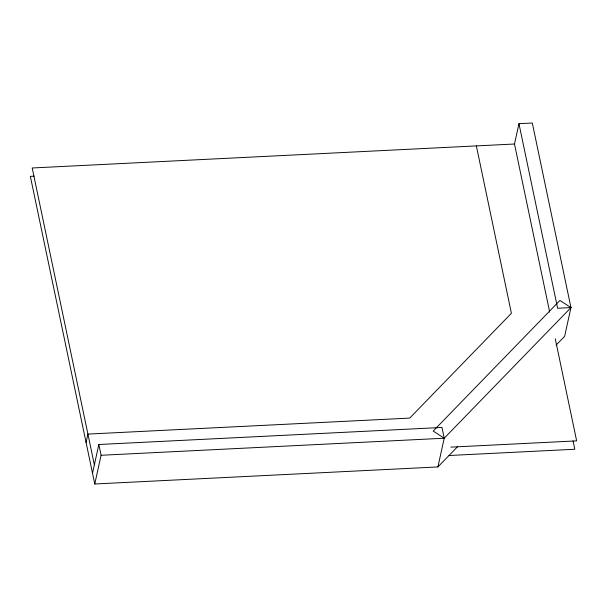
<?xml version="1.0" encoding="UTF-8"?>
<svg xmlns="http://www.w3.org/2000/svg" width="607" height="607" viewBox="0 0 607 607"><rect width="100%" height="100%" fill="white"/><g stroke="black" fill="none" stroke-linecap="round" stroke-linejoin="round"><path stroke-width="0.91" d="M86.073 442.465L87.916 434.088L409.725 418.094L511.413 313.288L476.358 145.908M92.514 473.225L98.827 444.506L441.964 427.457L444.218 438.224L437.905 466.942L94.768 483.991L30.35 176.356L34.136 176.167M94.768 483.991L101.081 455.273L98.827 444.506M514.417 144.314L518.962 123.669L532.301 123.009L570.952 307.59L564.639 336.308L556.058 345.155M444.218 438.224L570.952 307.59L559.927 300.442L433.186 431.076L444.218 438.224L101.081 455.273M437.905 466.942L457.708 446.532M570.952 307.59L557.613 308.25L518.962 123.669M450.872 447.131L576.65 440.879L555.284 338.835M449.036 455.508L574.806 449.256L573.061 440.91M549.692 312.127L514.486 144.011L32.194 167.98L94.358 464.848"/></g></svg>
